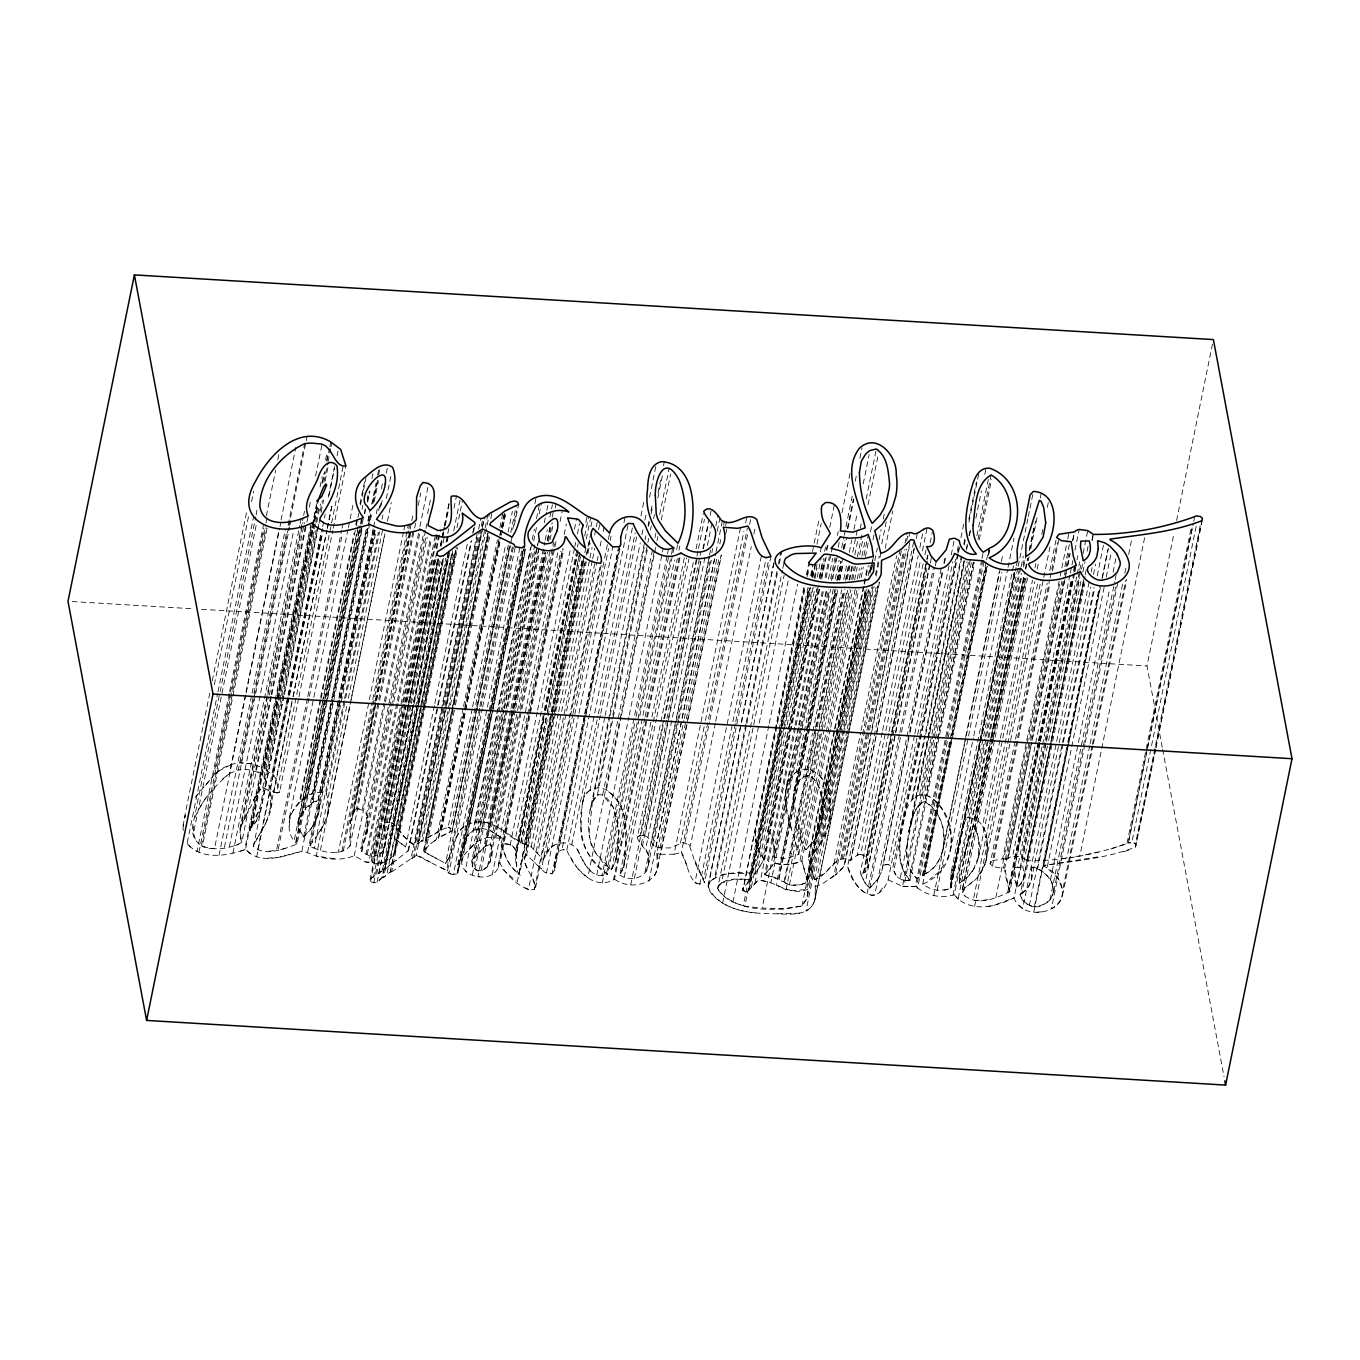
<?xml version="1.0" encoding="UTF-8"?>
<svg xmlns="http://www.w3.org/2000/svg" width="1360" height="1360" viewBox="0 0 1360 1360"><rect width="100%" height="100%" fill="white"/><g stroke="black" fill="none" stroke-linecap="round" stroke-linejoin="round"><path stroke-width="0.75" stroke-dasharray="5 3.75" d="M991.916 739.551L974.151 826.863C984.742 845.699 979.166 872.644 959.327 882.997L959.871 867.969L972.927 826.795L989.842 743.648M271.405 696.728L241.808 842.248C222.632 853.519 184.654 852.652 193.936 819.961L219.725 693.158M443.377 558.348L383.945 849.626L379.491 855.168L371.28 856.766L361.743 851.955C361.794 840.769 378.42 809.914 356.473 808.911C347.701 818.822 350.489 833.697 349.979 846.107C340.238 856.834 320.892 852.652 310.029 845.597L339.643 700.077M963.934 560.779L908.956 831.028C906.746 847.127 903.516 866.439 916.844 878.577L923.457 875.228L951.371 738.021M267.461 697.051L239.955 832.167L241.808 842.248C234.838 825.656 250.121 812.413 254.762 797.402C257.091 792.608 260.95 786.199 267.155 789.565C280.738 803.437 261.477 830.28 253.793 844.05L253.487 846.43C264.979 857.157 284.41 848.64 297.075 844.067L361.777 525.997M562.105 551.446L498.661 863.277C498.491 884.051 459.357 879.954 461.72 859.792L492.167 710.124M673.982 547.927L607.58 874.31C582.25 858.704 576.657 827.696 583.015 800.632L600.355 715.394M803.845 587.435L742.849 890.664L748.119 891.072L757.163 881.144A6.681 3.944 11.5 0 1 759.407 880.464C776.084 880.923 790.058 896.971 807.789 889.304L868.683 589.951M710.141 561.085L648.397 864.603C647.054 878.509 629.986 881.96 619.786 875.041C629.306 857.752 625.311 834.7 624.07 815.915C621.996 806.548 616.981 797.606 609.042 792.03C600.372 783.87 584.715 788.596 583.015 800.632M879.495 582.233L814.776 900.286C810.237 916.045 790.381 914.498 777.563 913.801C758.897 913.699 739.058 913.104 722.619 903.074C684.403 878.815 734.077 868.139 754.834 874.123L763.895 859.809L756.041 844.492L755.412 832.133L805.324 586.84M809.132 729.249L778.668 878.934L784.057 881.875C789.718 887.179 802.621 886.057 807.313 881.246L866.524 590.206M914.158 548.913L850.714 860.744C834.105 851.955 828.529 876.537 814.402 879.58L808.316 857.225L818.023 847.79L826.132 833.289L829.345 822.8L829.787 800.751C830.943 782.289 810.084 758.132 792.914 774.741C775.081 798.15 793.339 829.141 798.796 854.25L786.624 858.5L774.01 857.259C775.574 846.821 774.52 826.88 759.05 828.988L755.412 832.133L754.987 838.117L758.557 850.901L762.484 856.953L817.037 588.778M310.029 845.597C321.045 830.841 333.591 812.94 326.247 793.662C302.243 784.686 275.315 824.653 297.075 844.067M590.121 810.152C593.606 791.129 603.364 789.021 613.428 807.636C620.092 826.982 620.993 851.309 611.541 869.669C592.042 856.511 584.409 832.626 590.121 810.152L644.674 541.977M846.872 730.83L815.15 886.737C816.51 895.781 814.997 906.559 805.987 911.183L872.389 584.8M780.674 727.702L749.921 880.26L742.509 888.862M835.057 588.863L793.73 791.979C791.418 811.376 796.722 833.306 805.8 849.796L815.031 839.579L820.573 826.404L840.123 731.102M850.714 860.744L914.175 548.267M182.971 829.447L183.702 821.525M957.542 554.302L902.377 825.435C898.705 843.693 896.07 865.521 909.942 880.413C901.459 882.283 893.537 875.517 892.942 867.017L919.598 736.049M1080.435 571.54L1014.033 897.906C1022.176 921.06 1063.656 914.872 1062.772 889.95L1091.961 746.504M266.373 821.967L270.181 808.792L270.895 794.988M448.783 550.936L382.381 877.319L377.162 882.028L373.762 882.81L370.498 881.484L371.008 878.186L384.557 869.567L408.748 850.272L408.442 848.861L395.811 839.477L454.172 552.602M521.662 550.987L457.793 864.892L458.337 872.083C456.263 875.772 448.307 875.041 447.542 870.723L480.539 708.56M581.077 825.826L582.097 806.004M888.59 733.652L860.251 872.933L864.671 882.419L869.737 888.148L878.05 878.883L881.841 870.961L909.194 733.737M624.954 852.074L623.662 867.612L619.786 875.041L651.508 719.117M515.389 859.826C519.656 850.391 512.108 841.874 501.143 844.288L506.804 859.673L513.179 868.955A51.17 30.226 11.5 0 0 518.823 874.242C512.448 863.396 523.702 840.769 501.143 844.288L560.779 551.174M317.288 817.156C329.511 779.892 286.943 818.261 300.9 832.592A69.649 41.14 11.5 0 0 303.586 836.944C313.599 828.087 321.81 814.385 317.917 800.666L374.578 522.104M395.811 839.477C399.398 854.335 385.713 868.122 371.059 862.002L365.636 862.002L354.195 855.746C337.501 862.393 319.005 858.398 303.518 850.901C285.804 855.287 260.219 866.15 245.531 849.235L311.933 522.852M193.46 826.081L193.443 832.235M617.457 847.195L618.222 837.284M1013.523 565.709L950.929 873.375L951.116 887.536L946.832 889.678L937.159 890.307L929.22 888.063L922.726 884.187C994.415 853.009 908.854 728.246 899.946 841.33M821.508 822.579C824.466 806.735 823.633 786.131 809.965 775.387L803.607 776.883A42.024 24.82 11.5 0 0 799.119 780.657L795.481 786.199L793.73 791.979M923.457 875.228L923.321 874.463C951.201 862.886 950.538 815.796 924.698 801.397C913.376 805.511 912.101 820.998 908.956 831.028M617.151 849.456L615.961 859.996L611.541 869.669L595.799 853.128L591.158 844.594L589.237 835.516M318.002 833.901C323.068 825.826 329.511 817.071 327.998 806.956M555.424 713.456L526.66 854.828L544.697 872.321L552.092 873.766C557.702 867.476 551.463 854.267 561.935 849.813L566.831 850.102C573.665 867.799 593.844 891.905 614.533 879.223L647.105 719.151M589.152 833.442L592.314 802.791L609.654 717.57M350.047 838.015L352.291 816.612L375.547 702.27M814.776 900.286L879.104 582.114M347.99 529.431L289.204 818.397L289.527 828.818M534.735 551.582L471.716 861.322C476.544 885.394 499.035 858.806 490.297 844.39L550.358 549.202M395.369 845.563L394.4 854.029L456.161 550.528M614.533 879.223C634.202 893.061 665.975 880.838 656.829 853.621L683.859 720.511M907.392 843.047C905.199 855.508 907.341 869.516 916.844 878.577M584.681 563.244L524.62 858.449C523.498 869.431 537.897 879.206 534.344 889.525C520.132 890.171 506.226 874.684 499.885 863.345L563.754 549.44M950.623 888.199L1016.039 567.749M625.651 843.897C628.388 824.585 623.832 801.108 606.288 790.194L621.095 717.434M1074.553 573.597L1009.834 891.667C997.135 897.566 981.138 905.216 967.419 897.6C954.125 890.647 971.924 884.867 976.191 878.713C991.083 865.266 994.33 817.173 967.011 817.802C957.1 833.476 959.293 856.154 950.929 873.375M384.591 847.314C388.093 839.341 382.211 829.838 384.812 822.681L438.532 558.671M648.397 864.603C652.511 852.856 640.577 847.042 637.296 837.777L693.532 561.306M1084.838 744.549L1051.416 908.769C1072.02 899.079 1060.528 872.44 1043.715 866.303L1099.832 589.05M755.293 912.9C737.29 911.166 715.7 904.638 708.152 886.482L708.509 883.898M947.053 859.384C957.032 837.505 949.535 806.769 927.231 795.549M799 727.141L762.195 908.004L783.462 909.143L801.941 905.998L807.109 898.229L807.789 889.304L807.109 898.229L801.941 905.998C774.962 910.877 739.466 913.308 719.423 891.31A41.667 24.616 11.5 0 1 717.672 888.437L782.391 570.367M972.706 870.672L966.96 877.285L959.327 882.997L987.564 739.721M1053.507 892.721C1055.122 883.898 1048.662 875.942 1041.726 871.301A28.39 16.762 11.5 0 0 1037.578 868.938C1026.443 862.427 1034.79 877.693 1030.285 883.286A50.66 29.92 11.5 0 1 1027.684 887.808A51.986 30.702 11.5 0 1 1024.318 891.327C1012.673 899.079 1035.929 912.39 1043.613 904.315A29.393 17.357 11.5 0 0 1046.452 902.836L1050.855 898.603L1053.507 892.721L1115.676 587.129M581.094 827.254C579.734 847.161 593.317 862.444 607.58 874.31L606.356 874.225C591.532 881.008 582.335 860.489 577.541 849.694C567.052 836.332 546.805 844.169 543.252 859.571L531.199 846.838L520.727 842.469C505.58 833.085 489.566 816.221 469.795 823.701C452.71 829.107 455.124 851.207 445.587 863.464L423.368 851.258L430.644 843.591L438.447 838.287L499.647 537.387M986.901 566.61L924.307 874.276C937.431 869.074 943.653 853.417 943.789 839.987M985.728 862.835L987.19 851.071L986.034 838.95M209.763 693.141L183.974 819.961L185.334 815.439L183.158 824.653L183.362 830.399M212.296 680.68L246.993 510.204M214.336 684.59L249.016 514.131M251.549 501.653L253.674 491.266M250.138 853.689L245.531 849.235C227.358 856.222 201.161 860.438 187.102 843.472L217.549 693.804M217.974 691.73L253.504 517.106M220.201 691.594L255.731 516.97M256.156 514.896L256.955 510.221M256.122 525.555L193.528 833.221L195.313 839.443M229.194 693.464L197.047 851.462L193.8 849.864M229.619 691.39L263.449 525.079M195.126 797.402L213.503 775.744L263.823 528.377M266.356 515.899L275.672 470.169M277.78 459.765L279.48 451.452M198.968 852.074L265.54 525.079M265.965 523.005L266.815 518.84M201.433 845.835L266.135 527.782M267.036 528.428L202.334 846.481L205.105 847.569M278.511 532.423L229.449 773.568C214.37 786.165 200.991 801.431 193.936 819.961M281.044 519.945L295.851 447.185M245.769 694.909L214.472 848.742L208.25 848.266M246.194 692.835L279.616 528.598M280.041 526.524L280.874 522.359M219.045 855.355L251.617 695.283M252.042 693.209L285.447 528.972M222.445 779.093L229.449 773.568L238.255 770.049L253.487 695.215M253.912 693.141L286.484 533.069M288.167 524.756L304.657 443.683M288.439 527.935L240.652 762.841C230.316 763.368 220.473 768.111 213.503 775.744M288.864 525.844L290.139 519.605M290.564 517.531L305.779 442.697M306.204 440.623L307.054 436.458M224.434 847.212L255.306 695.47M255.731 693.379L289.561 527.085M289.986 524.994L290.836 520.846M229.398 846.549L260.287 694.79M260.695 692.716L293.692 530.57M232.951 852.975L299.761 525.521M300.186 523.447L301.019 519.282M239.785 829.328L303.229 517.497M303.654 515.423L304.504 511.275M267.869 694.96L302.974 522.427M240.482 826.727L243.542 821.882L268.923 697.153M269.331 695.079L304.436 522.546M270.759 696.388L255.527 771.239C268.022 772.803 267.172 795.226 279.531 792.37L298.571 698.819M271.184 694.314L305.864 523.855M309.247 507.212L310.522 500.99M315.588 476.034L321.929 444.856M271.83 694.654L306.51 524.195M306.935 522.121L308.21 515.882M311.1 523.311L244.698 849.694L239.224 851.734M313.786 522.478L251.77 827.849L250.631 828.155L317.033 501.772M320.059 486.914L322.167 476.527M325.55 459.901L327.25 451.571M276.794 701.216L251.413 825.945L252.178 826.744M277.219 699.142L312.324 526.592M312.749 524.518L316.557 505.801M314.109 520.897L318.342 500.106M343.077 466.684L276.675 793.067L279.531 792.37L275.451 777.682L264.129 768.179L312.766 529.108M314.466 520.795L317.849 504.169M322.065 483.378L324.19 472.991M326.723 460.513L327.998 454.274M264.265 768.944L314.177 523.634M314.602 521.56L317.985 504.934M322.643 482.069L324.751 471.665M326.876 461.278L329.409 448.8M329.834 446.726L330.667 442.561M315.401 523.719L263.806 777.512L260.474 773.976M315.826 521.815L319.209 505.002M323.867 482.137L327.658 463.42M328.1 461.533L330.633 448.868M331.041 446.794L331.891 442.629M281.163 697.255L262.548 788.715L265.761 789.123M281.588 695.181L314.993 530.944M316.693 522.631L320.484 503.914M325.142 481.049L328.95 462.349M316.455 529.652L259.352 810.288L252.025 825.979C256.224 822.681 260.797 815.269 259.352 810.288A133.314 78.744 11.5 0 0 256.547 814.827L254.252 819.536M320.246 510.935L322.371 500.548M260.049 812.175L318.852 523.226M321.079 512.363L323.612 499.885M253.487 846.43L283.832 696.456M284.376 694.671L319.77 519.758M268.702 790.262L287.742 696.711M288.167 694.637L321.147 532.491M328.338 497.148L335.104 463.879M287.997 697.051L272.34 773.976L274.261 775.812M288.422 694.977L322.252 528.666M322.677 526.592L325.21 514.114M329.018 495.414L334.526 468.384M337.059 455.906L338.742 447.593M257.686 850.085L321.98 534.106M256.649 857.021L289.204 696.949M289.629 694.875L323.051 530.655M270.181 808.792L292.604 698.615M293.029 696.524L326.859 530.23M327.284 528.139L332.35 503.2M274.89 792.795L273.7 792.302L292.74 698.768M293.165 696.677L326.995 530.383M327.42 528.292L332.503 503.353M298.979 696.745L332.826 530.434M333.251 528.36L345.933 465.987M307.394 698.581L276.522 850.34L267.41 851.377M307.819 696.507L341.649 530.196M342.074 528.122L342.924 523.957M308.941 698.326L278.069 850.085L288.303 847.722M309.366 696.252L342.363 534.106M348.415 527.357L353.498 502.418M320.229 699.346L299.081 803.284L292.791 811.07M320.654 697.272L354.076 533.035M355.759 524.722L357.034 518.483M359.992 503.931L365.058 478.992M320.739 700.366L300.016 802.23L304.725 798.524M321.164 698.275L355.844 527.816M356.269 525.742L357.544 519.503M357.952 517.429L358.802 513.264M360.502 504.951L363.035 492.473M363.46 490.399L365.993 477.921M294.406 839.477L358.7 523.481M316.914 817.87L311.576 827.917L303.586 836.944C300.968 831.589 295.902 825.163 299.03 818.958L323.136 700.468M323.561 698.394L357.833 530.009M362.049 509.218L362.899 505.053M295.817 841.551L324.581 700.179M325.006 698.105L360.111 525.555M360.536 523.481L361.794 517.242M299.03 818.958L301.342 815.218L360.128 526.252M296.31 842.418L360.604 526.439M361.029 524.365L362.287 518.126M362.202 523.923L363.477 517.684M364.242 513.825L365.5 507.586M367.2 499.273L368.05 495.108M362.202 526.337L307.224 796.586L312.902 793.237L366.605 529.227M364.735 513.859L365.585 509.694M367.285 501.381L369.393 490.994M371.926 478.516L373.626 470.203M361.777 531.097L305.099 809.659L311.78 803.624L368.883 522.988M367.71 501.993L369.818 491.589M303.586 836.944L331.5 699.754M331.925 697.663L366.18 529.278M367.88 520.965L369.988 510.578M368.305 520.914L369.988 512.601M371.688 504.288L375.921 483.497M377.604 475.184L379.304 466.854M301.954 850.731L370.651 514.08M372.759 503.676L376.992 482.885M378.692 474.572L380.375 466.259M369.308 520.897L370.991 512.584M373.116 502.197L377.757 479.332M312.919 802.995L371.705 514.029M374.238 501.568L378.471 480.777M376.278 513.791L377.553 507.552M381.344 488.835L382.619 482.613M307.649 852.21L338.521 700.451M338.946 698.377L374.051 525.827M340.068 698.003L374.323 529.601M321.555 791.316L340.17 699.839M340.595 697.765L374.85 529.38M378.658 510.663L379.916 504.424M386.274 473.246L387.957 464.933M375.139 530.468L311.695 842.282L315.962 836.995M379.933 508.113L381.191 501.891M318.58 813.229L376.108 530.502M381.174 505.563L382.874 497.233M344.148 700.672L314.126 848.283L311.627 847.178M344.573 698.598L378.403 532.287M326.247 793.662L345.287 700.111M345.712 698.037L379.542 531.726M382.075 519.265L382.925 515.1M386.308 498.474L390.966 475.609M346.681 706.418L316.234 856.086L338.13 859.214M348.381 698.105L382.636 529.72M320.433 850.187L384.727 534.191M327.845 814.249L350.693 701.981M351.118 699.907L384.948 533.596M387.481 521.118L391.289 502.418M403.512 531.93L338.385 852.074L333.982 852.55M403.937 529.856L404.787 525.691M341.887 851.258L372.334 701.573M372.759 699.499L408.289 524.875M343.281 850.952L408.408 530.808M408.833 528.717L409.683 524.569M350.2 823.531L375.003 701.641M375.139 700.876L409.819 530.417M410.108 529.091L411.519 522.104M411.791 520.778L413.202 513.774M375.972 700.196L410.227 531.811M352.869 814.912L375.717 702.661M376.142 700.57L409.547 536.35M353.838 812.328L376.261 702.151M376.669 700.06L410.941 531.675M354.909 810.067L356.473 808.911L413.134 530.349M418.217 505.393L420.75 492.932M349.979 846.107L414.256 530.128M414.681 528.054L415.956 521.815M362.389 809.336L383.962 703.324M384.387 701.233L419.492 528.7M419.917 526.609L428.791 482.953M354.195 855.746L385.067 703.987M385.492 701.913L420.597 529.363M366.265 815.116L424.201 530.315M427.584 513.689L430.967 497.046M425.544 530.553L360.825 848.606L365.551 838.253L367.268 830.501M425.969 528.479L427.227 522.24M425.612 538.05L361.743 851.955L363.681 853.383M366.707 834.479L393.363 703.511M393.788 701.437L427.193 537.2M366.044 854.573L430.338 538.594M397.953 703.494L367.081 855.253L369.053 856.188M398.378 701.42L431.375 539.257M435.166 536.248L368.764 862.614L365.636 862.002M371.28 856.766L437.682 530.383M371.059 862.002L403.206 704.021M403.631 701.93L437.461 535.636M372.232 862.41L404.379 704.412M404.804 702.338L434.401 556.818M436.101 548.505L438.634 536.027M374.289 856.137L435.2 556.784M436.9 548.471L440.691 529.754M370.056 879.716L405.586 705.092M406.011 703.001L436.458 553.333M370.498 881.484L436.985 553.877M377.451 855.797L437.92 558.518M440.215 546.244L444.023 527.527M444.448 525.453L449.514 500.497M408.17 705.109L383.639 825.673L385.033 831.623M408.595 703.018L437.784 559.589M440.742 545.037L444.125 528.411M444.55 526.32L449.616 501.381M373.371 877.523L438.447 558.824M441.065 546.193L444.873 527.493M445.298 525.419L448.681 508.776M373.762 882.81L440.164 556.427M443.054 543.031L444.329 536.792M376.686 874.123L410.958 705.738M411.366 703.664L440.555 560.218M378.692 873.715L442.68 558.722M446.063 542.096L449.446 525.47M377.162 882.028L443.564 555.645M446.76 541.722L448.035 535.483M384.812 822.681L390.116 822.086L413.797 705.67M414.222 703.579L443.411 560.15M447.219 541.433L448.477 535.194M453.985 508.181L456.518 495.703M382.432 870.043L445.876 558.212M417.112 705.415L382.007 877.965L378.284 881.195M417.537 703.341L448.409 551.582M384.557 869.567L417.962 705.347M418.387 703.256L448.426 555.662M384.931 868.921L448.783 555.016M453.747 530.876L460.088 499.698M418.71 704.854L383.605 877.387L382.381 877.319M419.135 702.763L450.007 551.004M451.452 554.693L396.049 827.016L403.886 836.417L414.375 845.087L418.115 843.557L481.984 529.652M456.943 527.663L459.901 513.111M460.326 511.037L462.451 500.633M452.727 550.698L386.75 874.99L383.605 877.387L390.405 871.794L424.235 705.483M390.575 858.67L452.744 553.078M390.099 872.406L456.093 548.114M424.66 703.409L456.382 547.502M390.405 871.794L391.629 871.862L425.459 705.568M425.884 703.477L457.606 547.57M434.384 705.602L405.637 846.957L397.256 840.684M434.809 703.528L467.806 541.365M407.949 851.207L471.036 541.195M472.651 533.137L474.419 524.569M408.51 850.697L437.937 706.843M438.362 704.752L471.767 540.532M473.467 532.219L475.15 523.906M391.629 871.862L411.009 858.687L477.411 532.304M476.969 537.421L414.375 845.087C403.631 840.361 400.112 826.71 390.116 822.086M478.652 529.108L480.777 518.721M411.009 858.687L412.59 858.109L479.383 530.638M412.59 858.109L414.205 857.089L444.516 706.894M445.077 705.33L480.607 530.706M481.304 526.031L483.004 517.718M417.826 844.169L445.74 706.962M446.165 704.888L480.845 534.429M482.528 526.116L484.228 517.803M482.409 527.578L484.517 517.174M414.205 857.089L416.296 855.338L482.698 528.955M418.115 843.557L421.447 841.007L487.849 514.641M421.447 841.007L422.671 841.092L489.481 513.604M487.832 533.12L425.663 838.712L422.671 841.092M490.79 518.568L492.065 512.329M423.368 851.258L488.087 533.205M424.286 849.15L488.155 535.245M424.201 852.431L453.798 706.911M454.223 704.837L488.495 536.452M425.425 852.516L455.022 706.996M455.447 704.905L489.702 536.52M463.114 708.356L436.475 839.324L430.644 843.591M463.539 706.282L497.386 539.971M499.919 527.493L502.877 512.941M438.447 838.287L464.525 708.628M464.95 706.554L500.905 529.856M501.33 527.782L504.288 513.23M500.072 535.296L504.849 511.904M440.011 830.501L425.663 838.712L441.218 830.569L499.868 540.855M502.418 528.377L504.951 515.899M441.218 830.569L500.854 537.455M501.279 535.381L505.512 514.59M472.209 708.883L448.103 827.373L441.082 829.804M472.634 706.792L505.614 544.646M508.147 532.168L512.38 511.394M508.215 545.173L449.837 832.048L438.311 837.522M510.748 532.695L516.239 505.665M441.864 836.281L452.149 830.841L476.323 708.373M476.748 706.299L510.153 542.079M512.686 529.601L516.494 510.884M452.149 830.841L510.085 546.04M514.318 525.266L518.551 504.475M511.989 537.098L445.587 863.464L449.701 855.474M479.485 708.237L446.505 870.383L447.542 870.723M479.91 706.163L512.907 544.017M480.964 706.486L513.944 544.34M451.078 873.936L448.868 873.137L482.29 708.917M482.698 706.826L515.27 546.771M519.809 547.825L453.407 874.208L456.28 874.004M457.13 873.545L523.532 547.162M458.099 870.264L490.671 710.192M491.096 708.118L524.076 545.972M524.739 545.717L458.371 871.318M492.592 708.033L524.739 550.052M492.558 710.736L461.737 863.447M492.983 708.662L525.538 548.59M469.795 823.701L525.623 549.287M534.922 503.557L536.197 497.318M457.793 864.892L467.007 836.57L473.059 830.501L530.57 547.791M532.27 539.478L534.378 529.074M536.503 518.687L539.461 504.135M531.59 544.612L465.188 870.995L466.565 872.287M473.059 830.501L474.912 829.957L532.015 549.321M533.698 541.008L536.673 526.456M539.206 513.978L541.314 503.591M534.803 544.867L473.892 844.22L462.944 856.256L461.72 859.792M503.71 710.141L473.688 857.735A17.119 10.115 11.5 0 0 472.243 859.724L471.716 861.322M504.135 708.067L537.54 543.83M490.416 857.905C491.725 868.071 478.227 875.092 472.311 866.575L504.033 710.668M504.458 708.577L538.713 540.192M472.345 874.854L505.767 710.617M506.192 708.543L538.747 548.471M474.912 829.957L482.103 828.325L538.764 549.763M544.272 522.75L546.38 512.346M546.805 510.272L548.505 501.959M475.014 869.21L539.308 553.231M510.51 710.515L487.679 822.783L482.698 822.069M510.935 708.441L544.782 542.13M545.207 540.056L547.315 529.669M549.848 517.191L551.123 510.952M551.548 508.878L552.398 504.713M511.836 710.175L477.989 876.486L481.95 876.894M512.261 708.101L544.391 550.12M472.311 866.575L472.243 859.724L485.027 846.396L544.663 553.282M547.196 540.804L550.171 526.252M470.577 848.402L476.119 841.942L487.084 837.386L512.873 710.566M513.298 708.492L545.02 552.585M547.57 540.107L550.103 527.629M552.211 517.242L553.486 511.003M481.117 870.485L513.689 710.413M514.114 708.322L545.836 552.415M487.084 837.386L502.452 838.372L489.617 830.263L546.295 551.701M548.403 541.314L552.211 522.597M555.169 508.045L556.019 503.897M515.321 710.345L490.79 830.909L502.452 838.372M515.746 708.254L547.468 552.347M550.001 539.869L553.384 523.243M487.577 866.184L518.024 716.499M519.724 708.186L553.554 541.875M491.028 855.525L520.217 712.079M520.642 710.005L554.472 543.694M495.805 837.522L554.591 548.573M555.016 546.499L556.274 540.26M560.082 521.543L562.207 511.156M492.218 874.99L558.637 548.607M564.162 534.548L566.287 524.144M498.202 867.476L562.955 548.437M510.136 845.189L537.217 712.147M537.642 710.073L570.197 550.001M574.43 529.21L576.538 518.823M574.447 548.539L515.236 839.579L495.686 825.877M574.872 546.465L575.705 542.3M577.405 533.987L579.513 523.6M515.967 849.303L543.881 712.096M544.306 710.022L578.136 543.711M515.321 856.324L576.64 554.897M516.494 853.06L543.983 717.944M545.666 709.631L578.238 549.559M516.817 852.108L545.139 712.827M545.564 710.753L577.286 554.829M520.727 842.469L546.941 713.575M547.366 711.501L579.938 551.429M585.854 522.325L587.129 516.086M520.863 843.217L580.074 552.177M580.482 556.767L522.121 843.642L524.127 844.543L550.783 713.575M584.715 535.976L588.523 517.276M551.191 711.501L582.08 559.742M586.296 538.951L590.529 518.16M551.395 714.17L518.84 874.242L511.632 867.136L506.804 859.673L501.143 844.288M551.82 712.096L582.692 560.337M517.276 882.028L551.531 713.643M551.956 711.552L583.678 555.645M585.854 547.893L519.52 874.65L520.251 875.432M552.823 713.813L526.167 844.781L530.043 845.988M553.248 711.739L584.97 555.832M590.886 526.728L592.586 518.398M586.364 554.931L590.597 534.14M524.62 858.449L554.421 713.541M554.846 711.45L585.293 561.782M586.993 553.469L589.951 538.917M555.849 711.382L586.296 561.714M587.996 553.384L590.104 542.997M531.199 846.838L558.263 713.796M558.688 711.722L589.56 559.963M589.985 557.889L592.11 547.485M594.643 535.024L595.918 528.785M596.343 526.694L597.601 520.472M592.263 560.762L533.477 849.711L537.574 853.723L596.785 562.683M592.688 558.671L594.796 548.284M598.604 529.567L599.879 523.345M594.796 563.448L528.394 889.814L525.113 888.25M597.21 560.609L598.043 556.444M600.168 546.057L601.426 539.818M603.126 531.505L603.976 527.34M534.344 889.525L600.746 563.142M535.602 887.485L602.004 561.102M572.849 714.051L541.399 869.023L534.735 862.427M573.121 713.116L604.418 559.266M604.571 558.144L607.801 542.64M608.379 539.427L609.654 533.188M543.252 859.571L546.363 854.216L608.532 548.641M610.215 540.311L611.065 536.163M546.414 873.273L578.561 715.275M578.986 713.201L612.816 546.89M584.273 715.615L552.092 873.766L549.304 873.766M584.664 713.694L618.494 547.4M558.824 842.877L618.46 549.746M623.968 522.733L625.226 516.494M620.228 544.493L554.251 868.785L555.373 858.449L557.838 853.502M554.353 871.114L620.755 544.748M627.912 525.504L561.935 849.813L564.315 849.762M566.831 850.102L633.233 523.719M571.744 844.781L597.958 715.887M598.383 713.813L635.171 532.95M600.78 713.32L636.718 536.622M640.951 515.831L644.334 499.188M604.724 717.587L589.917 790.347L593.351 788.511M605.149 715.513L640.254 542.963M641.937 534.65L643.212 528.411M644.912 520.098L646.17 513.859M649.553 497.233L655.894 466.055M645.099 539.903L645.949 535.738M648.057 525.351L648.907 521.186M651.015 510.799L652.715 502.486M610.079 715.479L644.334 547.094M648.567 526.303L649.4 522.155M651.1 513.842L652.783 505.529M597.975 787.831L612.357 717.145M612.782 715.071L647.462 544.595M647.87 542.521L648.72 538.373M650.42 530.043L651.27 525.895M658.036 492.626L660.569 480.165M663.527 465.613L664.377 461.448M592.773 801.754L597.38 795.141L647.292 549.831M653.633 518.653L654.466 514.505M657.849 497.862L662.507 474.997M652.494 549.899L602.599 795.192L613.428 807.636L617.066 821.049M655.044 537.421L655.877 533.256M659.685 514.556L669.001 468.826M654.16 551.395L587.758 877.761L578.221 869.074M621.52 715.343L656.625 542.81M657.05 540.736L657.9 536.571M661.283 519.945L670.582 474.198M596.751 874.99L628.898 716.992M629.323 714.918L663.153 548.607M667.08 555.883L601.936 876.027L606.356 874.225L671.075 556.172M667.505 553.809L668.355 549.661M602.225 883.031L635.647 718.794M636.055 716.72L668.627 556.648M671.5 554.098L672.758 547.859M611.541 869.669L674.56 559.912M676.668 549.525L677.943 543.286M615.961 859.996L644.725 718.641M645.15 716.567L677.297 558.569M678.98 550.256L679.83 546.091M613.513 879.954L679.915 553.588M647.53 717.077L680.935 552.84M651.933 717.043L684.505 556.971M623.662 867.612L686.681 557.855M624.24 877.03L656.37 719.032M656.795 716.958L688.942 558.96M696.082 548.828L703.273 513.485M663.374 721.021L640.118 835.363L637.296 837.777M663.799 718.947L698.054 550.562M698.479 548.488L704.412 519.384M630.751 884.816L664.156 720.579M664.581 718.505L697.153 558.433M634.338 878.526L666.468 720.545M666.893 718.471L700.74 552.16M642.447 846.09L700.4 561.289M702.933 548.828L708.849 519.724M700.825 561.255L644.997 835.652L648.295 837.828L654.211 846.311L660.093 847.875L670.259 847.943L682.499 842.571L689.265 844.798L695.606 863.991L704.531 882.742C688.721 889.831 687.956 860.931 681.36 852.465L747.337 528.173M703.375 548.777L708.441 523.821M710.141 515.508L711.399 509.269M704.871 557.787L645.66 848.827C650.063 856.358 649.553 865.929 644.793 873.154L709.087 557.175M707.404 545.309L711.637 524.518M709.495 555.101L710.77 548.862M651.576 841.874L709.512 557.073M715.853 525.895L717.978 515.491M711.841 552.772L712.674 548.607M653.378 845.07L678.742 720.341M679.167 718.25L711.314 560.269M717.23 531.165L719.78 518.687M648.941 881.246L715.343 554.863M655.996 846.957L681.785 720.154M682.21 718.063L715.632 553.843M716.04 551.769L722.398 520.574M684.318 718.488L716.839 558.365M719.848 543.881L720.647 539.648M723.605 525.096L724.455 520.931M660.093 847.875L685.882 721.072M686.307 718.998L719.304 556.852M725.645 525.657L726.495 521.509M654.67 875.619L657.22 869.057L721.089 555.152M656.829 853.621L660.586 854.267L687.667 721.225M688.092 719.151L721.497 554.914M725.73 534.123L726.988 527.884M660.586 854.267L674.084 854.233L740.486 527.85M680.476 843.132L705.007 722.551M705.432 720.477L743.92 531.301M745.603 522.988L746.878 516.749M684.93 842.554L709.461 721.973M709.886 719.899L747.949 532.797M749.632 524.484L751.332 516.171M715.343 723.231L690.387 845.869L688.092 843.914M715.751 721.14L751.281 546.516M753.831 534.055L755.089 527.816M761.328 556.189L694.926 882.572L697.068 883.881M699.754 884.595L766.156 558.212M735.301 723.673L703.596 879.597L694.076 858.755M735.726 721.599L768.298 561.527M770.933 556.359L704.531 882.742L704.378 881.178M708.203 885.122L774.18 560.83M708.152 886.482L741.132 724.336M741.557 722.245L774.554 560.099M745.824 724.251L714.527 878.084L709.835 881.739M746.249 722.177L777.971 566.27M778.396 564.179L780.929 551.718M715.496 877.421L746.368 725.662M746.793 723.588L777.665 571.829M779.365 563.516L781.898 551.038M782.816 568.293L784.074 562.054M807.959 587.639L743.257 905.692C733.21 902.853 722.704 898.178 717.672 888.437L718.607 885.394L721.514 882.997L784.108 575.331M722.619 903.074L789.021 576.691M732.921 902.071L768.859 725.373M769.284 723.299L797.623 584.018M806.378 574.957L808.486 564.57M745.433 891.548L742.849 890.664L804.593 587.163M807.126 574.685L809.251 564.281M807.432 576.436L809.132 568.123M812.515 551.497L813.773 545.258M814.198 543.184L819.281 518.245M810.628 575.603L812.736 565.216M816.986 544.187L821.219 523.396M749.258 881.008L780.555 727.175M780.98 725.101L808.894 587.894M811.427 575.416L813.127 567.103M781.099 725.611L809.013 588.421M811.546 575.943L813.246 567.63M809.489 588.166L744.77 906.219L760.104 907.885M811.682 576.759L813.365 568.446M748.629 890.698L810.373 587.18M812.498 576.793L815.031 564.315M749.326 889.78L782.306 727.634M782.731 725.56L810.645 588.353M812.77 577.966L815.728 563.414M783.853 727.345L751.298 887.417L757.163 881.144M784.278 725.271L812.192 588.064M814.317 577.677L817.275 563.125M813.195 587.248L754.834 874.123L762.212 862.801M814.895 578.935L817.003 568.531M820.386 551.905L821.236 547.74M755.021 882.861L786.743 726.937M787.168 724.863L815.082 587.656M817.19 577.269L820.998 558.552M819.162 578.391L822.545 561.748M824.653 551.361L825.503 547.196M768.009 830.756L817.496 587.537M819.621 577.15L823.429 558.433M829.77 527.255L834.411 504.39M762.841 861.713L818.669 587.316M820.369 579.003L824.177 560.286M826.285 549.899L827.135 545.734M763.895 859.809L819.315 587.469M821.423 577.082L825.231 558.365M826.914 550.052L828.614 541.739M819.621 589.322L760.41 880.362L770.967 882.436L830.586 589.322M821.729 578.935L826.812 553.996M794.631 727.107L764.609 874.718L772.072 876.639A23.494 13.889 11.5 0 1 776.084 878.203L778.668 878.934M795.056 725.033L822.545 589.917M825.078 577.439L829.311 556.648M801.414 728.144L773.262 864.263A137.258 81.073 11.5 0 1 768.06 870.842L764.609 874.718L766.088 872.95L795.685 727.43M796.11 725.339L823.599 590.223M826.149 577.745L832.49 546.567M786.607 784.975L826.37 589.577M828.478 579.173L832.711 558.382M837.369 535.517L838.219 531.369M842.027 512.652L850.051 473.161M799.425 725.067L826.914 589.934M800.224 728.382L774.01 857.259L773.602 841.636M800.649 726.308L828.563 589.101M830.688 578.697L834.921 557.906M801.839 726.053L829.328 590.937M831.453 580.55L836.094 557.668M838.219 547.281L839.902 538.968M832.711 578.918L837.369 556.053M833.238 589.305L796.025 772.242L799.612 770.338M835.346 578.918L839.154 560.201M841.704 547.723L843.812 537.336M844.237 535.262L852.703 493.68M855.236 481.202L856.919 472.889M859.877 458.337L862.002 447.95M836.757 580.55L840.684 561.238M843.098 549.372L844.917 540.447M847.331 528.581L853.366 498.865M793.084 798.014L835.244 590.784M837.352 580.397L841.16 561.68M843.71 549.202L845.393 540.889M847.926 528.411L853.859 499.324M807.313 881.246L801.839 860.812L798.779 862.155A25.517 15.079 11.5 0 1 795.566 863.345L785.672 864.603L773.925 863.26L780.181 864.382L807.67 729.266M808.095 727.192L836.009 589.985M838.117 579.581L841.5 562.955M844.458 548.403L846.583 538.016M807.908 729.181L776.22 885.156L786.046 889.695L791.452 890.664L806.565 889.559L867.476 590.206M808.367 727.175L836.247 589.9M838.389 579.581L842.622 558.79M809.557 727.175L837.471 589.968M839.579 579.581L842.962 562.955M837.607 590.733L778.821 879.682L782.374 881.467M839.715 580.346L843.098 563.703M796.076 785.06L803.607 776.883L812.481 733.227M812.906 731.136L841.67 589.781M843.778 579.394L846.736 564.842M849.286 552.364L851.819 539.886M853.927 529.499L857.31 512.873M863.243 483.769L869.159 454.665M784.057 881.875L843.268 590.835M845.393 580.448L848.776 563.822M815.864 728.756L784.567 882.589L789.446 884.833L797.929 884.935L805.545 883.303L865.181 590.189M816.289 726.682L844.203 589.475M846.311 579.088L849.286 564.536M790.551 857.888L816.782 728.994M817.19 726.92L845.104 589.713M847.229 579.326L850.187 564.774M852.72 552.296L856.953 531.505M786.046 889.695L846.957 590.342M849.065 579.938L852.448 563.312M821.423 796.62C819.808 788.647 817.173 780.045 809.965 775.387L847.603 590.359M849.711 579.972L852.686 565.42M854.794 555.033L857.752 540.481M860.285 528.003L861.135 523.838M866.218 498.899L876.367 449.004M789.446 884.833L821.168 728.909M821.576 726.835L849.49 589.628M851.615 579.241L854.148 566.763M797.759 849.966L850.714 589.883M852.754 579.717L855.712 565.165M857.395 556.852L862.563 531.675M868.054 504.645L878.203 454.767M798.796 854.25L824.177 729.521M824.602 727.447L852.516 590.24M854.624 579.836L857.157 567.375M859.707 554.897L862.665 540.345M855.185 589.339L799.765 861.679L790.84 864.297L780.181 864.382M857.293 578.952L859.401 568.548M861.951 556.087L865.334 539.444M856.817 590.563L801.839 860.812L805.817 874.242M859.35 578.085L861.475 567.698M864.008 555.22L867.816 536.52M830.331 729.215L805.8 849.796L813.501 841.738L818.448 832.66M830.756 727.141L858.67 589.934M861.22 577.473L863.328 567.069M865.436 556.682L868.411 542.13M870.519 531.726L872.202 523.413M834.088 730.575L808.316 857.871L814.402 879.58L825.775 872.287L838.236 859.826M834.53 728.994L867.51 566.355M873.018 539.818L874.701 531.012M864.076 586.347L809.098 856.596L815.558 851.003L820.08 844.543M864.501 584.273L868.309 565.556M868.156 575.637L870.264 565.25M806.973 879.682L865.776 590.716M869.567 572.016L870.842 565.777M801.941 905.998L866.218 590.019M869.907 573.563L873.715 554.863M807.296 882.045L866.932 588.931M870.74 570.214L873.698 555.662M871.709 569.415L872.967 563.176M840.548 729.028L868.887 589.747M874.803 560.643L877.336 548.165M879.036 539.852L881.144 529.465M883.252 519.061L884.527 512.822M807.653 896.07L869.839 590.478M843.71 730.932L820.862 843.2L829.345 822.8L877.574 585.82M844.135 728.858L872.882 587.503M875.432 575.025L876.69 568.786M877.115 566.712L879.24 556.308M881.773 543.847L886.839 518.891M814.402 879.58L874.038 586.449M876.163 576.062L879.546 559.436M879.971 557.345L880.821 553.197M847.297 728.756L876.061 587.384M885.173 548.403L892.789 510.969M834.054 863.447L860.693 732.496M861.118 730.405L896.648 555.781M900.201 549.338L833.799 875.721L823.854 882.929L815.15 886.737L815.252 896.019M901.306 550.902L835.329 875.194L830.45 878.56M840.735 859.214L866.541 732.411M866.966 730.337L903.346 551.548M905.029 543.235L907.137 532.848M841.959 859.095L867.765 732.275M868.173 730.201L904.978 549.338M906.661 541.025L908.361 532.712M843.421 858.806L906.44 549.049M908.973 536.588L909.823 532.423M909.755 542.657L843.778 866.966L835.329 875.194L844.458 865.997L871.522 732.938M871.947 730.864L909.177 547.927M913.563 542.249L847.586 866.558C852.516 887.621 876.027 911.081 888.114 879.869L952.816 561.799M916.283 538.526L917.116 534.361M882.232 732.462L857.276 855.1L850.731 860.098M882.657 730.371L918.187 555.747M919.887 547.434L923.678 528.734M858.687 854.522L857.276 855.1L860.693 854.352L920.329 561.238M922.437 550.834L927.095 527.969M889.015 731.578L923.27 563.193M924.953 554.88L926.228 548.641M891.225 734.145L866.269 856.8C868.972 862.376 869.38 874.701 860.251 872.933L864.671 882.419M891.65 732.071L926.33 561.595M926.755 559.521L927.605 555.356M930.138 542.895L932.263 532.491M863.311 873.12L891.633 733.839M892.058 731.765L926.738 561.289M927.163 559.215L928.013 555.067M863.838 872.78L927.282 560.949M865.13 872.202L926.874 568.684M929.662 564.315L867.918 867.816L867.68 862.648M929.883 565.114L865.164 883.184L869.737 888.148L878.05 878.883L881.042 873.63M930.308 563.04L931.566 556.801M899.436 734.519L866.881 894.574L859.401 888.182L853.944 881.127L847.586 866.558L844.458 865.997M899.861 732.428L933.283 568.208M869.737 888.148L901.034 734.315M901.459 732.224L934.881 568.004M935.289 565.913L936.139 561.765M941.086 568.82L874.684 895.186L870.808 895.373M909.619 731.663L942.191 571.591M943.891 563.278L945.574 554.965M881.841 870.961L909.755 733.754M910.095 732.428L943.092 570.265M944.435 563.295L946.118 554.982M914.447 735.709L888.233 864.603L884.255 864.926L882.13 866.796L883.031 865.47M914.872 733.635L949.127 565.25M951.252 554.846L954.635 538.22M920.006 733.975L955.536 559.351M957.236 551.038L958.919 542.725M957.797 553.095L958.817 548.063M960.925 537.659L963.9 523.107M958.154 554.166L893.877 870.145L895.628 874.769M958.579 552.092L959.854 545.853M911.744 799.867L961.231 556.648M963.764 544.17L965.022 537.931M968.83 519.231L976.446 481.797M912.662 798.592L925.361 736.219M925.786 734.145L961.724 557.447M964.274 544.969L965.532 538.73M968.915 522.104L978.656 474.283M966.484 548.301L967.317 544.136M969.017 535.823L970.7 527.51M908.701 832.575L964.444 560.32M966.552 549.933L967.402 545.768M969.527 535.381L970.785 529.142M929.254 735.471L900.082 878.917L897.379 876.894M929.679 733.397L964.784 560.847M919.649 794.563L931.498 736.355M931.906 734.281L967.011 561.731M975.902 518.075L977.177 511.836M977.585 509.762L981.393 491.045M984.776 474.419L986.051 468.18M888.114 879.869L902.496 886.295L968.898 559.929M970.224 560.048L903.822 886.431L916.504 886.448L982.906 560.065M971.38 562.683L922.743 801.754L917.32 807.415L913.733 813.909L910.112 827.781M976.888 535.67L988.295 479.536M973.335 562.326L924.698 801.397L932.008 807.126L937.21 813.518M977.993 539.461L991.1 475.014M973.505 562.666L908.803 880.719L904.298 880.294M909.942 880.413L974.661 562.36M979.251 539.852L991.508 479.553M981.699 560.252L915.297 886.635L902.496 886.295M981.971 558.45L983.246 552.211M983.994 561.629L917.592 887.995C927.775 895.917 941.97 898.62 954.278 894.71L1020.68 568.327M922.318 875.823L986.187 561.918M986.612 559.827L988.72 549.44M923.321 874.463L951.235 737.273M951.66 735.182L985.915 566.797M988.448 554.336L989.723 548.097M951.796 735.947L986.476 565.488M988.584 555.084L989.859 548.845M922.726 884.187L987.428 566.134M943.041 848.334L999.294 571.846M1001.402 561.476L1003.102 553.129M933.776 895.526L965.923 737.545M966.348 735.454L1000.178 569.16M937.159 890.307L1001.861 572.237M950.521 850.068L973.369 737.8M973.794 735.726L1007.624 569.415M1008.049 567.341L1013.965 538.237M1014.135 572.441L949.722 888.828L943.823 890.256M951.031 883.422L1014.407 572.73M1016.464 565.658L1017.722 559.436M951.116 887.536L1014.985 573.631M1017.773 568.344L967.011 817.802L968.915 817.513M1018.198 566.27L1019.456 560.031M1019.881 557.957L1027.922 518.466M1028.347 516.375L1029.605 510.136M1030.03 508.062L1033.413 491.436M953.037 895.118L984.759 739.211M985.184 737.137L1019.439 568.752M1021.207 566.542L1023.315 556.155M987.989 737.63L1021.411 573.41M1023.094 565.097L1024.369 558.858M959.327 882.997L988.499 739.568M988.924 737.494L1021.921 575.331M1023.604 567.018L1025.729 556.631M990.675 738.99L958.103 899.062C974.593 912.356 996.88 906.287 1014.033 897.906L992.766 905.709L984.3 906.916M991.1 736.916L1024.505 572.679M990.267 741.557L1023.689 577.337M1025.372 569.024L1027.48 558.62M1029.18 550.307L1033.838 527.442M975.069 818.312L991.151 739.313M991.576 737.239L1024.131 577.167M1025.831 568.854L1027.939 558.467M1029.639 550.154L1035.555 521.05M1040.213 498.168L1041.471 491.946M992.341 737.477L1024.896 577.405M1028.279 560.779L1029.129 556.614M1030.829 548.301L1037.595 515.049M993.038 739.041L962.149 890.8L1026.103 577.915M993.446 736.967L1025.593 578.969M1027.514 578.136L963.22 894.115L965.056 896.019M999.94 740.231L982.6 825.469L985.83 837.692M1000.365 738.157L1032.512 580.159M1035.045 567.681L1035.895 563.533M1041.811 534.429L1043.086 528.19M1047.319 507.399L1048.577 501.16M978.384 858.109L1034.637 581.621M1037.17 569.143L1038.87 560.83M1037.527 584.137L973.25 900.116L979.608 900.745L990.743 899.334M974.576 906.423L1040.978 580.057M1050.005 546.839L985.388 863.974L977.041 877.693M1015.087 741.183L990.131 863.838L992.392 866.235L997.9 867.612L1004.819 868.105L1064.03 577.065M1015.512 739.109L1047.234 583.202M1049.767 570.724L1056.533 537.472M990.76 861.985L990.131 863.838L992.545 860.608L1049.648 579.972M1050.073 577.881L1057.264 542.555M992.392 866.235L1049.92 583.508M1052.453 571.03L1058.794 539.852M992.545 860.608L1002.643 858.908L1059.729 578.272M1060.154 576.181L1061.429 569.942M1061.854 567.868L1067.345 540.855M1067.77 538.764L1069.045 532.525M995.809 897.651L1060.103 581.672M1003.544 868.054L1029.35 741.251M1029.775 739.177L1061.922 581.179M1064.88 566.627L1069.946 541.688M1064.455 574.974L1065.73 568.752M1066.138 566.661L1069.113 552.109M1002.643 858.908L1007.93 858.908L1031.611 742.492M1032.036 740.418L1065.441 576.181M1065.866 574.107L1067.141 567.868M1067.566 565.794L1070.099 553.316M1072.632 540.838L1074.332 532.525M1007.93 858.908L1066.087 573.478M1067.787 565.165L1069.895 554.778M1072.853 540.226L1074.553 531.913M1069.878 575.178L1012.775 855.814L1008.151 858.279M1070.303 573.104L1071.561 566.865M1071.986 564.774L1072.836 560.626M1074.944 550.222L1079.177 529.448M1007.607 892.653L1038.071 742.968M1038.496 740.894L1071.476 578.748M1038.428 743.121L1008.831 888.641L1009.834 891.667M1038.853 741.047L1071.85 578.901M1073.533 570.588L1074.808 564.349M1008.882 892.177L1039.329 742.492M1039.754 740.418L1073.584 574.107M1074.009 572.033L1075.284 565.794M1039.754 742.815L1014.373 867.544L1014.186 877.285L1016.855 887.196C1024.165 883.541 1025.338 874.327 1022.771 867.306L1048.152 742.56M1040.179 740.741L1073.159 578.595M1076.967 559.878L1077.817 555.713M1074.978 571.523L1076.236 565.284M1042.083 746.793L1017.552 867.357L1014.373 867.544L1016.855 887.196L1020.51 884.306L1023.91 876.996L1083.087 581.893M1042.508 744.702L1076.763 576.317M1077.188 574.243L1079.721 561.765M1044.599 742.628L1021.326 856.97L1026.987 860.795C1060.766 861.084 1095.208 854.794 1126.981 843.523L1128.205 843.608L1193.332 523.464M1045.024 740.554L1079.279 572.169M1079.704 570.078L1081.387 561.765M1083.087 553.452L1087.728 530.587M1016.855 887.196L1079.874 577.456M1081.557 569.143L1083.257 560.83M1048.577 740.486L1081.149 580.414M1082.832 572.101L1084.957 561.714M1087.065 551.31L1088.765 542.997M1084.362 577.32L1026.851 860.047L1019.184 856.307L1010.055 856.783M1091.978 539.903L1093.253 533.664M1026.987 860.795L1051.093 742.305M1051.518 740.231L1083.665 582.233M1092.131 540.651L1093.389 534.412M1031.186 867.051C1048.73 868.309 1063.86 895.373 1043.613 904.315A30.328 17.918 11.5 0 1 1039.244 905.777C1030.88 909.194 1023.043 902.258 1020.102 894.897L1051.229 742.849M1051.399 741.064L1085.059 576.555M1085.246 574.753L1086.504 568.531M1020.102 894.897L1021.717 893.35L1084.736 583.61M1089.071 582.182L1022.669 908.565L1017.297 903.431M1091.247 571.863L1092.08 567.698M1031.305 880.107L1090.924 586.993M1093.474 574.515L1095.582 564.128M1029.35 905.471L1094.052 587.418M1037.578 868.938L1062.942 744.209M1063.367 742.135L1094.664 588.285M1097.214 575.824L1103.98 542.555M1034.382 906.644L1067.379 744.481M1067.787 742.407L1099.084 588.574M1067.957 743.937L1033.702 912.339L1043.477 911.744M1068.382 741.863L1100.104 585.956M1101.94 578.663L1107.856 549.559M1043.715 866.303L1100.393 587.741M1102.501 577.337L1108.434 548.233M1104.15 587.367L1047.064 868.003L1058.063 878.424L1062.772 889.95M1106.275 576.963L1111.341 552.024M1050.481 879.835L1077.97 744.719M1078.395 742.628L1109.692 588.795M1113.075 572.169L1116.883 553.469M1050.022 899.793L1114.724 581.723M1115.149 579.649L1116.424 573.41M1085.263 742.458L1117.818 582.386M1089.734 745.688L1066.903 857.939L1059.27 859.214M1090.159 743.597L1122.731 583.525M1124.839 573.138L1126.539 564.825M1128.647 554.421L1131.605 539.869M1092.369 744.43L1125.791 580.21M1062.517 895.475L1092.964 745.79M1093.389 743.716L1126.794 579.479M1144.61 537.761L1079.891 855.814L1070.881 857.48M1162.239 747.286L1146.99 665.958L1174.071 532.916M1176.604 520.438L1212.967 341.649M1190.833 529.618L1126.981 843.523L1109.692 849.371M1147.092 749.292L1128.205 843.608M1147.517 747.218L1192.346 526.864M1193.757 521.39L1194.607 517.225M1196.171 526.371L1131.877 842.35L1128.052 842.843L1134.648 843.2L1136.127 845.087L1135.481 847.042C1106.598 858.551 1074.23 860.931 1043.579 865.538L1101.379 856.307M1200.217 525.674L1135.498 843.744L1133.985 842.877M1135.481 847.042L1155.354 749.343M1155.779 747.252L1201.883 520.659M1155.575 749.819L1136.025 844.679M1156 747.745L1202.104 521.152M962.098 829.005L963.764 821.134M250.631 828.155L250.954 826.676L251.77 827.849M819.349 830.178L822.783 814.793M950.674 879.546L959.378 843.047M383.044 851.836L385.203 842.469M582.352 804.185L584.12 797.096M902.564 824.551L905.352 814.113M785.706 789.582L788.375 780.623L795.022 772.99M717.672 888.437C722.449 876.537 739.449 879.189 749.802 879.444L734.23 879.172L721.514 882.997M963.883 856.137L972.927 826.795L974.151 826.863L977.262 833.782L978.605 840.701M253.691 820.794L252.025 825.979L255.714 822.086M464.253 843.948L469.387 833.187M246.568 815.167L243.542 821.882M973.318 869.805L978.741 856.358L978.758 841.772M289.204 818.397L291.414 813.348M256.105 821.321L258.995 814.844M301.342 815.218L303.756 811.104M456.263 837.964L460.513 829.634L464.338 826.183M253.402 800.343L256.428 794.546M200.192 807.126L203.915 800.122L209.406 793.764M743.155 887.4L742.849 890.664M265.897 823.055L255.306 841.976M525.232 856.97L526.66 854.828M546.363 854.216L550.766 847.586L554.268 844.798M944.197 864.467L938.264 872.525L929.645 879.376M879.495 892.143L882.47 888.131M766.088 872.95L773.262 864.263M205.479 785.332L212.619 776.73M637.602 836.927L640.118 835.363L644.997 835.652L642.532 835.278M477.003 854.59C480.76 850.782 492.643 835.601 491.368 851.632A53.516 31.603 11.5 0 1 490.671 857.089M379.049 873.086L381.463 870.791M585.99 793.815L588.948 791.027M1021.717 893.35C1030.217 887.825 1033.328 877.336 1031.288 867.697M962.659 889.746L976.191 878.713M388.994 865.691L396.491 860.081M218.467 771.171L231.744 764.337M259.811 789.871L260.933 789.191M485.027 846.396L490.297 844.39M371.008 878.186L372.164 877.557M597.38 795.141L598.587 794.546M315.163 801.55L317.22 800.717M803.607 776.883L809.965 775.387M382.976 869.72L383.826 869.533M1123.836 851.632L1130.381 849.728M234.617 845.665L238.901 844.441M297.806 852.193L278.715 857.361L268.073 858.143M674.084 854.233L681.36 852.465L687.922 868.173M1085.331 854.828L1098.047 851.989M746.334 891.582L747.728 891.293M721.633 874.82L729.045 873.528L745.314 873.477M377.927 863.175L384.013 862.444M799.867 913.172L777.563 913.801M885.36 864.637L888.233 864.603L892.942 867.017M356.473 808.911L359.363 808.809M416.296 855.338L446.505 870.383L441.116 867.782M72.233 601.545L193.069 608.787M201.552 609.297L1146.99 665.958M498.661 863.277L499.885 863.345M482.103 828.325L489.617 830.263M252.093 763.844L240.652 762.841L252.093 763.844L264.129 768.179M860.693 854.352L866.269 856.8L867.476 861.373M373.405 862.801L374.391 863.022M766.241 875.075L777.461 878.866M862.495 854.709L863.838 855.168M258.264 772.463L251.141 770.151A22.984 13.566 11.5 0 0 238.255 770.049M450.976 828.325L448.103 827.373L451.792 828.954M427.771 853.944L438.702 859.758M419.56 856.188L430.814 862.376M502.622 869.363L516.035 881.008M272.476 791.078L273.7 792.302M590.733 870.961L586.313 866.388L580.873 856.528M447.933 872.151L448.868 873.137M187.102 843.472L191.165 847.909M820.148 775.965L824.262 781.575L828.427 793.373M269.892 791.265L270.844 794.172M250.087 828.495L250.903 829.668M249.696 829.6L250.512 830.773M909.381 879.75L903.431 870.587L900.371 861.509L899.793 843.421M570.35 856.834L576.521 866.898M938.111 814.946L942.769 826.812L943.755 838.61M577.541 849.694L580.414 855.372M525.045 863.277L528.139 869.873M532.797 879.699L535.585 886.669M771.885 835.159L773.279 839.919M1005.703 876.622L1008.831 888.641L1004.819 868.105L1004.87 872.117M515.593 860.795L517.531 868.224M786.233 806.599L792.132 831.589M408.442 848.861L408.748 850.272M793.016 798.847L802.57 843.778M1162.63 749.36L1224.034 1076.746M617.236 821.967L618.426 831.249M821.61 797.708L822.936 813.773M366.656 817.394L367.319 829.719M785.621 790.432L786.063 805.494M656.948 854.624L657.22 869.057M829.787 800.751A169.235 99.96 11.5 0 1 829.362 822.8M1018.861 867.289L1017.552 867.357L1022.771 867.306L1018.861 867.289M917.592 887.995L916.504 886.448L917.592 887.995M958.103 899.062L954.278 894.71L958.103 899.062"/><path stroke-width="1.5" d="M134.402 274.907L68 601.29L146.608 1020.425L1225.598 1085.093L1292 758.71L1213.392 339.575L134.402 274.907L213.01 694.042L146.608 1020.425M557.056 530.706L552.092 542.266A9.877 5.831 11.5 0 1 550.953 542.997L545.921 543.949A11.713 6.919 11.5 0 1 543.694 543.524L540.379 542.232A4.488 2.652 11.5 0 1 539.41 541.331L538.424 533.868A17.238 10.183 11.5 0 1 540.09 531.369C544.68 527.408 558.263 508.708 557.77 525.249A53.516 31.603 11.5 0 1 557.073 530.706M213.01 694.042L1292 758.71M840.327 536.894L849.371 538.186L859.656 537.523A25.585 15.113 11.5 0 0 865.181 535.789L868.241 534.429L871.862 546.176L873.29 556.325L864.331 558.552L855.848 558.45L842.486 551.82A23.494 13.889 11.5 0 0 838.474 550.256L831.011 548.335L834.479 544.459A137.377 81.141 11.5 0 0 840.327 536.894M1224.816 1080.911L1225.598 1085.093M620.67 537.438L620.755 544.748L619.633 546.635L612.816 546.89L593.062 528.445C584.97 539.954 605.2 551.854 600.746 563.142C586.755 563.431 572.492 548.522 566.287 536.979L565.08 536.894C564.859 556.308 530.944 554.081 528.139 537.064A30.481 18.003 11.5 0 1 528.564 531.641C537.353 518.262 551.565 506.039 568.854 511.989C560.116 504.169 545.904 497.284 535.789 506.821C529.703 518.415 522.988 532.508 524.739 545.717L521.934 547.842L515.27 546.771L513.944 544.34L482.698 528.955L456.807 545.411L443.564 555.645L440.164 556.427L436.9 555.101L437.41 551.803L450.959 543.184L474.912 524.314L474.844 522.478L462.213 513.094C465.732 527.935 452.217 541.773 437.461 535.636L432.038 535.619L420.597 529.363C403.903 536.146 385.424 531.93 369.92 524.535C352.206 528.904 326.621 539.784 311.933 522.852C280.738 539.274 230.129 523.073 255.782 480.862C269.28 454.682 298.724 423.351 330.531 441.796L340.68 449.429L345.933 465.987C332.792 467.738 333.2 442.68 317.543 443.768A22.984 13.566 11.5 0 0 304.657 443.683C281.775 454.274 259.981 479.57 259.845 505.852C262.582 529.108 293.743 523.515 308.21 515.882C302.362 501.84 313.038 490.637 317.985 478.108C320.178 470.254 328.253 455.974 336.923 465.749C340.068 484.891 330.157 502.333 320.195 517.667L319.889 520.047C331.381 530.774 350.812 522.257 363.477 517.684C353.515 505.563 351.645 487.22 365.483 476.918C372.487 471.036 383.146 460.207 392.649 467.296C400.078 486.574 387.447 504.441 376.431 519.214L380.528 521.9L395.964 525.912A18.173 10.727 11.5 0 0 404.787 525.691L412.165 523.77L416.381 519.741L416.602 497.148L420.24 485.945L422.875 482.528C444.839 483.599 428.179 514.352 428.145 525.572L437.682 530.383C456.994 531.114 449.854 507.552 451.214 496.315C465.46 492.915 467.942 515.372 480.777 518.721L484.228 517.803L489.481 513.604L510.595 501.823L514.505 500.99L517.395 501.942L518.551 504.475L504.713 511.139L490.688 522.767L489.77 524.875L511.989 537.098C521.526 524.824 519.112 502.741 536.197 497.318C555.968 489.838 571.982 506.719 587.129 516.086L597.601 520.472L609.654 533.188C613.003 516.205 637.398 509.626 645.609 526.167C649.196 536.588 659.583 554.387 672.758 547.859L673.982 547.927C654.755 534.803 644.113 512.669 647.547 489.464C647.904 479.026 649.179 464.015 661.776 461.635C699.703 464.27 696.507 524.28 686.188 548.658C696.388 555.594 713.456 552.126 714.799 538.22C718.913 526.473 706.979 520.676 703.698 511.411C710.26 503.659 717.859 514.981 721.259 520.234C733.822 528.938 746.13 509.915 756.789 519.503L762.008 537.608L770.933 556.359C755.259 563.278 754.273 534.667 747.762 526.082L737.46 528.326L723.231 527.238C732.394 554.472 700.604 566.678 680.935 552.84C660.246 565.522 640.067 541.433 633.233 523.719L628.337 523.43L626.076 525.079L622.812 529.499L620.67 537.438M973.046 525.334C972.587 535.194 976.021 545.326 983.246 552.211L989.723 548.097C1017.569 536.367 1016.94 489.43 991.1 475.014C974.644 484.33 975.562 508.538 973.046 525.334M655.299 495.346L656.234 513.757A67.626 39.933 11.5 0 0 658.478 520.387L665.414 530.893L677.943 543.286C687.361 524.535 686.919 499.46 679.099 480.046C664.377 452.098 654.891 479.706 655.299 495.346M808.911 562.479L809.251 564.281L814.13 564.91L823.565 554.778A6.681 3.944 11.5 0 1 825.809 554.081L836.145 555.543L852.448 563.312A20.094 11.866 11.5 0 0 856.528 564.128L874.191 562.921L873.511 571.846L868.343 579.615C841.398 584.409 805.919 586.908 785.825 564.927A41.667 24.616 11.5 0 1 784.074 562.054L785.434 558.518L790.772 555.101A26.792 15.827 11.5 0 1 795.464 553.571L816.204 553.078L808.911 562.479M821.406 508.674L821.389 511.734A74.409 43.945 11.5 0 0 823.531 521.339L830.297 533.426L821.236 547.74C803.76 541.535 752.437 551.633 786.454 574.94C802.706 586.347 823.429 587.333 842.571 587.384C854.284 587.129 869.533 590.376 878.067 579.989A44.608 26.35 11.5 0 0 881.178 573.903L881.552 560.371L890.273 556.546L901.731 548.828L910.86 539.614L913.988 540.175C918.918 561.238 942.429 584.715 954.516 553.486L966.858 559.555L983.144 560.83C993.225 569.483 1008.049 572.305 1020.68 568.327C1035.368 586.823 1062.228 580.924 1080.435 571.54C1088.102 591.481 1119.603 590.121 1128.086 571.659A43.996 25.993 11.5 0 0 1129.174 563.567C1127.321 553.146 1119.603 544.34 1110.117 539.92L1109.981 539.172C1140.632 534.548 1173 532.168 1201.883 520.659L1202.427 518.313L1200.387 516.511L1196.205 515.916L1193.383 517.157C1161.61 528.428 1127.168 534.701 1093.389 534.412L1087.728 530.587L1079.177 529.448A11.305 6.681 11.5 0 0 1074.553 531.913L1058.947 534.225L1056.533 537.472L1061.548 540.719L1071.221 541.722L1073.346 556.24L1076.236 565.284C1063.435 572.22 1036.983 582.267 1028.551 564.417L1029.061 563.363C1055.632 554.931 1066.682 492.813 1033.413 491.436L1030.166 494.768L1024.335 522.92L1018.606 540.906L1017.059 550.069L1017.518 561.153C1009.137 566.882 996.812 563.703 989.128 557.804C1025.78 542.929 1028.041 481.457 989.825 468.265C976.48 466.871 972.91 483.106 970.207 492.915C965.634 512.924 961.095 537.302 976.344 554.047C967.861 555.917 959.939 549.134 959.344 540.651L954.635 538.22L949.433 539.087L946.152 549.899L936.139 561.765L931.073 556.036L926.653 546.567C935.782 548.267 935.374 536.078 932.671 530.417C924.902 522.087 918.646 537.931 911.71 532.678C897.753 531.471 894.149 550.596 880.821 553.197L874.769 530.723L881.96 524.637L886.482 518.177L892.534 506.906L895.747 496.417A169.235 99.96 11.5 0 0 896.189 474.368C897.345 455.906 876.469 431.749 859.316 448.358C841.449 471.784 859.894 502.724 865.198 527.867L853.026 532.134L840.412 530.893C841.908 520.081 840.956 500.752 825.452 502.605L821.814 505.767L821.406 508.674M1080.452 546.941L1083.257 560.83C1090.567 557.158 1091.74 547.944 1089.173 540.923L1080.775 541.161L1080.452 546.941M1045.721 522.801L1043.205 536.877L1036.456 547.723A83.997 49.606 11.5 0 1 1029.792 553.877L1025.729 556.631L1026.035 542.861L1039.329 500.412L1041.097 501.364L1043.664 507.399L1045.721 522.801M859.418 472.464C859.724 489.651 863.787 508.963 872.202 523.413L879.903 515.355L883.915 508.674A344.573 203.507 11.5 0 0 886.414 501.925L889.185 488.41A82.501 48.722 11.5 0 0 889.542 483.429C888.25 471.359 887.519 456.518 876.367 449.004L870.009 450.5A42.024 24.82 11.5 0 0 865.521 454.274L861.305 461.244L859.418 472.464M326.587 485.146L321.81 496.281L318.427 499.613L322.949 488.444A133.314 78.744 11.5 0 1 325.754 483.905L326.587 485.146M385.288 483.769C384.064 494.105 377.604 503.693 369.988 510.578A69.649 41.14 11.5 0 1 367.302 506.209C353.821 496.893 388.841 457.708 385.288 483.769M1098.268 548.658L1096.687 556.92A51.136 30.209 11.5 0 1 1090.72 564.961C1080.877 569.857 1095.752 582.692 1103.266 579.904A29.937 17.68 11.5 0 0 1112.854 576.47L1117.257 572.22L1120.113 565.165A36.533 21.573 11.5 0 0 1120.062 561.51L1116.883 553.469L1109.93 546.21A28.679 16.932 11.5 0 0 1103.98 542.555L1097.588 540.668L1098.268 548.658M583.27 525.3L581.893 529.125A25.466 15.045 11.5 0 0 581.604 531.641L585.242 547.859A51.17 30.226 11.5 0 1 579.598 542.572L573.206 533.29L567.545 517.905L577.065 518.993A7.361 4.352 11.5 0 1 578.867 519.826L583.27 525.3M317.356 500.293L317.033 501.772L318.172 501.466L317.356 500.293"/></g></svg>
